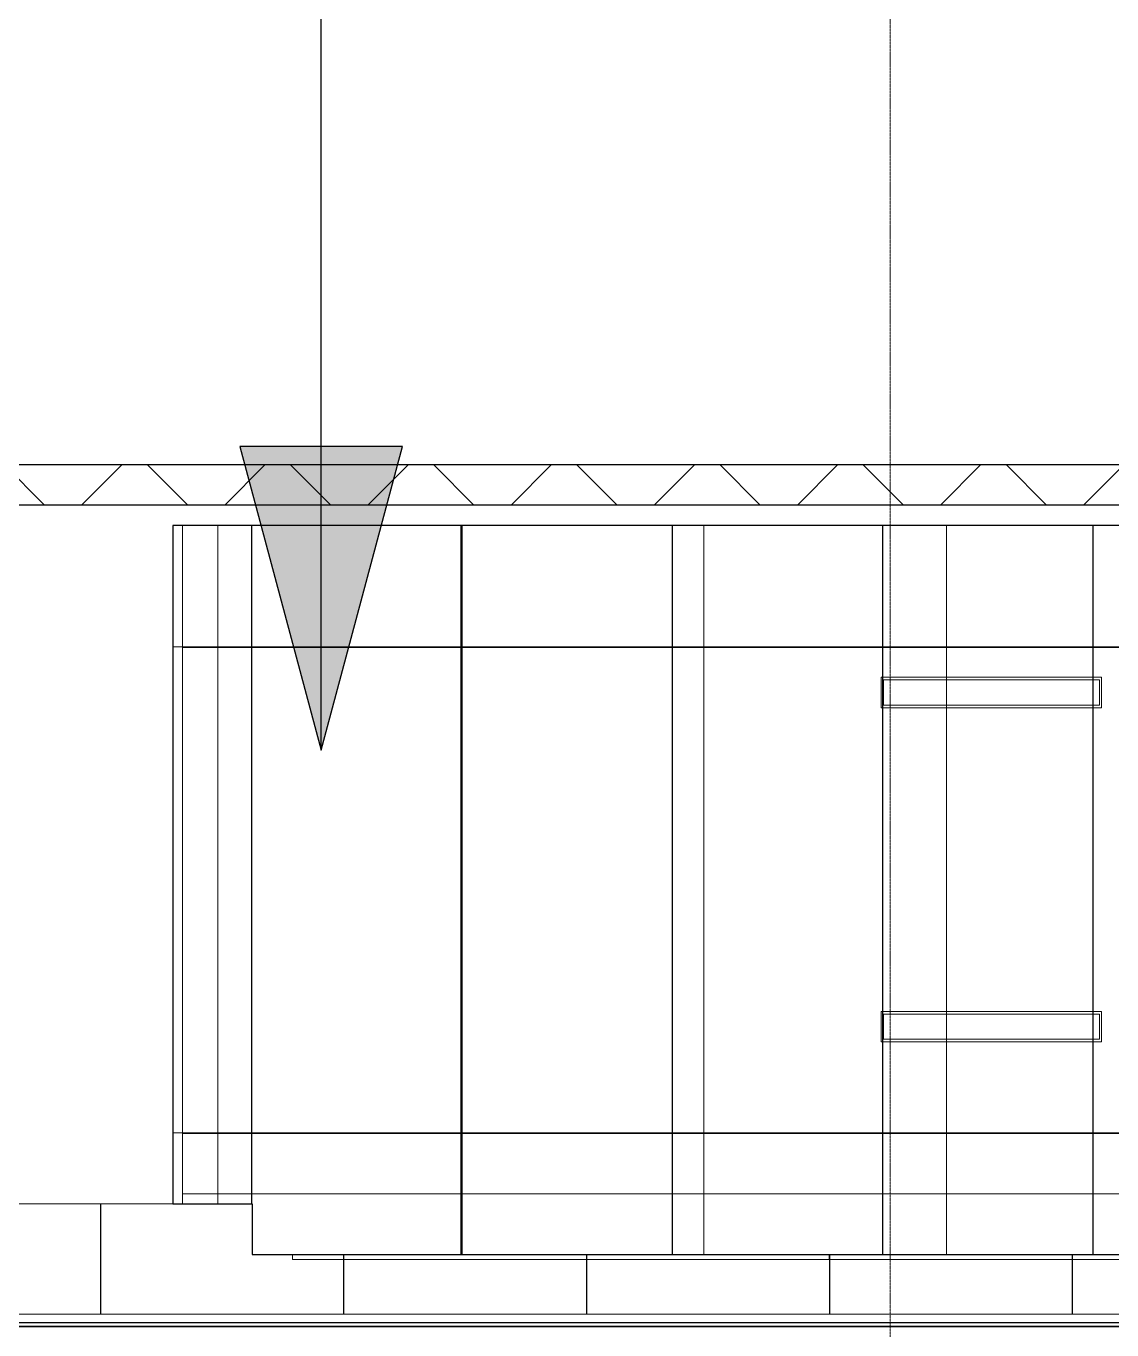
# Model space of a CAD drawing. Header units: millimetres. Extents: x 813027 to 1148939, y -931049 to -10.
# Drawn here: x 995771 to 1001135, y -111812 to -105375 of the extents above; entities that cross this region are included whole.
import ezdxf

# ---------------------------------------------------------------- set-up
doc = ezdxf.new("R2010")
doc.units = ezdxf.units.MM
doc.linetypes.add('DPA_Grid _ Level 500', pattern=[5.5, 2.75, -0.75, 1.25, -0.75])
for name, color, linetype, lineweight in [('A-ANNO-NOTE', 3, 'Continuous', 25), ('A-CLNG', 2, 'Continuous', 9), ('A-CLNG-PATT', 2, 'Continuous', 9), ('A-DETL', 1, 'Continuous', 25), ('A-DETL-GENF', 2, 'Continuous', 9), ('A-GLAZ-CURT', 2, 'Continuous', 9), ('A-WALL-PATT', 1, 'Continuous', 25), ('E-LITE-EQPM', 2, 'Continuous', 9), ('I-WALL', 5, 'Continuous', 25), ('S-GRID', 251, 'Continuous', 9), ('WALL-A', 3, 'Continuous', 25)]:
    doc.layers.add(name, color=color, linetype=linetype, lineweight=lineweight)

# ---------------------------------------------------------------- blocks, each defined once
blk = doc.blocks.new('L1_1_FLUORESCENT W DISFUSSER - 1195L x 595W x 85H - 36W-V176-4160 - LOWER PLATFORM LEVEL - REFLECTED CEILING GENERAL PLAN')
at = {"layer": 'E-LITE-EQPM'}
for p, q in [((1000002, -110391.8), (1000002, -110241.8)), ((1000002, -110241.8), (1001090.6, -110241.8)), ((1001090.6, -110241.8), (1000002, -110241.8)), ((1000002, -110241.8), (1000002, -110391.8)), ((1000013, -110379.1), (1000013, -110254.5)), ((1000013, -110254.5), (1001079.6, -110254.5)), ((1001079.6, -110254.5), (1000013, -110254.5)), ((1000013, -110254.5), (1000013, -110379.1)), ((1000013, -110254.5), (1000013, -110379.1)), ((1001079.6, -110254.5), (1000013, -110254.5)), ((1001079.6, -110254.5), (1001079.6, -110379.1)), ((1001079.6, -110379.1), (1001079.6, -110254.5)), ((1001079.6, -110379.1), (1001079.6, -110254.5)), ((1001090.6, -110241.8), (1001090.6, -110391.8)), ((1001090.6, -110391.8), (1001090.6, -110241.8)), ((1001090.6, -110391.8), (1000002, -110391.8)), ((1000002, -110391.8), (1001090.6, -110391.8)), ((1001079.6, -110379.1), (1000013, -110379.1)), ((1000013, -110379.1), (1001079.6, -110379.1)), ((1000013, -110379.1), (1001079.6, -110379.1))]:
    blk.add_line(p, q, dxfattribs=at)
blk = doc.blocks.new('ESC C3 - ESC C-06-9359441-4160 - LOWER PLATFORM LEVEL - REFLECTED CEILING GENERAL PLAN')
at = {"layer": 'A-CLNG-PATT', "lineweight": 25}
h = blk.add_hatch(dxfattribs=at)
h.set_pattern_fill('FP_11', color=256, style=0, pattern_type=2)
h.set_pattern_definition([(270, (1010394.4, -106041.9), (-1039.23, -6e-14), []), (180, (1010394.4, -106041.9), (-3e-13, 2400), [])])
h.paths.add_polyline_path([(1002146.3, -111141.8), (1002146.3, -107841.8), (996550.3, -107841.8), (996550.3, -111141.8), (1001769.4, -111141.8)])
h = blk.add_hatch(dxfattribs=at)
h.set_pattern_fill('FP_7', color=256, style=0, pattern_type=2)
h.set_pattern_definition([(270, (983374.4, -111491.8), (-1039.23, -6e-14), []), (180, (983374.4, -111491.8), (3e-13, 2400), [])])
h.paths.add_polyline_path([(1001769.4, -111441.8), (1002146.3, -111441.8), (1002145.3, -111141.8), (996550.3, -111141.8), (996550.3, -111191.8), (996893.6, -111191.8), (996893.6, -111441.8), (1000945.3, -111441.8)])
at = {"layer": 'A-CLNG'}
for p, q in [((1002146.3, -107841.8), (996550.3, -107841.8)), ((996550.3, -107841.8), (996700.3, -107841.8)), ((996550.3, -111141.8), (996550.3, -107841.8)), ((996550.3, -107841.8), (996550.3, -111141.8)), ((996700.3, -107841.8), (1002186.5, -107841.8)), ((996550.3, -111141.8), (996696.3, -111141.8)), ((1002146.3, -111141.8), (996550.3, -111141.8)), ((996550.3, -111141.8), (996550.3, -111191.8)), ((996550.3, -111191.8), (996550.3, -111141.8)), ((996700.3, -111141.8), (996550.3, -111141.8)), ((996550.3, -111141.8), (1002146.3, -111141.8)), ((996696.3, -111141.8), (1002186.5, -111141.8)), ((1002186.5, -111141.8), (996700.3, -111141.8)), ((996893.6, -111441.8), (1002146.3, -111441.8)), ((1002186.5, -111441.8), (996893.6, -111441.8))]:
    blk.add_line(p, q, dxfattribs=at)
blk = doc.blocks.new('System Panel - Facade_Solid Panel 100mm-23533133-4160 - LOWER PLATFORM LEVEL - REFLECTED CEILING GENERAL PLAN')
at = {"layer": 'A-GLAZ-CURT'}
for p, q in [((600, -75), (-600, -75)), ((-600, -100), (-600, -75)), ((-600, -100), (600, -100)), ((600, -100), (-600, -100)), ((600, -75), (600, -100))]:
    blk.add_line(p, q, dxfattribs=at)
blk = doc.blocks.new('System Panel - Facade_Solid Panel 100mm-23533122-4160 - LOWER PLATFORM LEVEL - REFLECTED CEILING GENERAL PLAN')
at = {"layer": 'A-GLAZ-CURT'}
for p, q in [((600, -75), (-600, -75)), ((-600, -100), (-600, -75)), ((-600, -100), (600, -100)), ((600, -100), (-600, -100)), ((600, -75), (600, -100))]:
    blk.add_line(p, q, dxfattribs=at)
blk = doc.blocks.new('System Panel - Facade_Solid Panel 100mm-23533111-4160 - LOWER PLATFORM LEVEL - REFLECTED CEILING GENERAL PLAN')
at = {"layer": 'A-GLAZ-CURT'}
for p, q in [((600, -75), (-600, -75)), ((-600, -100), (-600, -75)), ((-600, -100), (600, -100)), ((600, -100), (-600, -100)), ((600, -75), (600, -100))]:
    blk.add_line(p, q, dxfattribs=at)
blk = doc.blocks.new('System Panel - Facade_Solid Panel 100mm-23533099-4160 - LOWER PLATFORM LEVEL - REFLECTED CEILING GENERAL PLAN')
at = {"layer": 'A-GLAZ-CURT'}
for p, q in [((600, -75), (-600, -75)), ((-600, -100), (-600, -75)), ((-600, -100), (600, -100)), ((-44.1, -100), (-600, -100)), ((600, -100), (-44.1, -100)), ((600, -75), (600, -100))]:
    blk.add_line(p, q, dxfattribs=at)
blk = doc.blocks.new('System Panel - Facade_Solid Panel 100mm-23534094-4160 - LOWER PLATFORM LEVEL - REFLECTED CEILING GENERAL PLAN')
at = {"layer": 'A-GLAZ-CURT'}
for p, q in [((-347.9, -75), (-600, -75)), ((-600, -100), (-600, -75)), ((-600, -100), (-347.9, -100)), ((-148.3, -100), (-600, -100)), ((-347.9, -75), (-347.9, -100)), ((-347.9, -100), (-148.3, -100))]:
    blk.add_line(p, q, dxfattribs=at)
blk = doc.blocks.new('C-2-PP21-AR-4160-01-B_20250829-084021_EXCL')
at = {"layer": 'A-CLNG'}
for p, q in [((-50202.7, -5850), (-56900, -5850)), ((-56900, -5850), (-50202.7, -5850)), ((-50202.7, -6100), (-50202.7, -5850)), ((-50202.7, -5850), (-50202.7, -6100)), ((-41800, -6100), (-50202.7, -6100)), ((-50202.7, -6100), (-41800, -6100)), ((-56900, -6395), (-41800, -6395)), ((-41800, -6395), (-56900, -6395))]:
    blk.add_line(p, q, dxfattribs=at)
blk.add_blockref('ESC C3 - ESC C-06-9359441-4160 - LOWER PLATFORM LEVEL - REFLECTED CEILING GENERAL PLAN', (-1047096.3, 105341.8), dxfattribs=at)
at = {"layer": 'A-GLAZ-CURT', "rotation": 180}
for name, p in [('System Panel - Facade_Solid Panel 100mm-23534094-4160 - LOWER PLATFORM LEVEL - REFLECTED CEILING GENERAL PLAN', (-50351, -6200)), ('System Panel - Facade_Solid Panel 100mm-23533099-4160 - LOWER PLATFORM LEVEL - REFLECTED CEILING GENERAL PLAN', (-49151, -6200)), ('System Panel - Facade_Solid Panel 100mm-23533111-4160 - LOWER PLATFORM LEVEL - REFLECTED CEILING GENERAL PLAN', (-47951, -6200)), ('System Panel - Facade_Solid Panel 100mm-23533122-4160 - LOWER PLATFORM LEVEL - REFLECTED CEILING GENERAL PLAN', (-46751, -6200)), ('System Panel - Facade_Solid Panel 100mm-23533133-4160 - LOWER PLATFORM LEVEL - REFLECTED CEILING GENERAL PLAN', (-45551, -6200))]:
    blk.add_blockref(name, p, dxfattribs=at)
blk = doc.blocks.new('C-2-PP21-AR-4160-01-B_20250829-084416_NEWCL')
blk.add_lwpolyline([(-117350, -5345), (-113350, -5345), (-113350, -5347), (-96550, -5347), (-96550, -2450), (-92235, -2450), (-92235, -6455), (-84190, -6455), (-84190, -5820), (-81330, -5820), (-81330, -5345), (-56900, -5345), (-56900, -6455), (-41740, -6455), (-41740, -2500), (-29350, -2500), (-29350, -5482), (-19750, -5482), (-19750, -5480), (-19400, -5480), (-19400, -7995), (-19350, -7995), (-19350, -9295), (-154550, -9295)])

msp = doc.modelspace()

# ---------------------------------------------------------------- hatches: boundary and pattern name
at = {"layer": 'A-ANNO-NOTE'}
msp.add_hatch(color=256, dxfattribs=at).paths.add_polyline_path([(997229.4, -108950.6), (997631.3, -107450.6), (996827.5, -107450.6)])
at = {"layer": 'A-CLNG-PATT', "lineweight": 25}
h = msp.add_hatch(dxfattribs=at)
h.set_pattern_fill('FP_15', color=256, style=0, pattern_type=2)
h.set_pattern_definition([(90, (1036940, -153872.3), (1200, -7e-14), []), (0, (1036940, -153872.3), (0, -2400), [])])
h.paths.add_polyline_path([(997473.7, -111735), (1005290, -111735), (1005290, -111440), (996887.3, -111440), (996887.3, -111190), (990190, -111190), (990190, -111735), (996401.3, -111735)])
at = {"layer": 'A-DETL-GENF'}
h = msp.add_hatch(dxfattribs=at)
h.set_pattern_fill('FP_163', color=8, style=0, pattern_type=2)
h.set_pattern_definition([(270, (1115517.3, 889959.9), (1200, 7e-14), []), (0, (1115517.3, 889960), (0, 2400), [])])
h.paths.add_polyline_path([(996887.3, -111440), (1005385.2, -111440), (1005385.2, -107840), (996495.5, -107840), (996495.5, -111190), (996887.3, -111190)])
at = {"layer": 'A-WALL-PATT', "lineweight": 9}
h = msp.add_hatch(dxfattribs=at)
h.set_pattern_fill('FP_2', color=256, style=0, pattern_type=2)
h.set_pattern_definition([(45, (-6.33, 1.8), (-353.5534, 353.5534), []), (135, (-6.33, 1.8), (-353.5534, -353.5534), [])])
h.paths.add_polyline_path([(1001763.1, -107740), (1005385.2, -107740), (1005385.2, -107540), (993992.4, -107540), (993992.4, -107740)])

# ---------------------------------------------------------------- linework, layer by layer
at = {"layer": 'A-ANNO-NOTE'}
for p, q in [((997229.4, -108950.6), (997229.4, -98575.5)), ((997631.3, -107450.6), (996827.5, -107450.6)), ((996827.5, -107450.6), (997229.4, -108950.6)), ((997229.4, -108950.6), (997631.3, -107450.6))]:
    msp.add_line(p, q, dxfattribs=at)
at = {"layer": 'A-DETL'}
for p, q in [((1005385.2, -107840), (996495.5, -107840)), ((996495.5, -107840), (996495.5, -111190)), ((996495.5, -111190), (996887.3, -111190)), ((996887.3, -111190), (996887.3, -111440)), ((996887.3, -111440), (1005385.2, -111440))]:
    msp.add_line(p, q, dxfattribs=at)
at = {"layer": 'I-WALL'}
for p, q in [((1005330, -111795), (988020, -111795)), ((988040, -111775), (1005330, -111775))]:
    msp.add_line(p, q, dxfattribs=at)
at = {"layer": 'S-GRID', "linetype": 'DPA_Grid _ Level 500'}
msp.add_line((1000040, -191381.7), (1000040, -15135.4), dxfattribs=at)
at = {"layer": 'WALL-A'}
for p, q in [((993992.4, -107540), (1005385.2, -107540)), ((1005385.2, -107740), (993992.4, -107740))]:
    msp.add_line(p, q, dxfattribs=at)

# ---------------------------------------------------------------- block references
msp.add_blockref('C-2-PP21-AR-4160-01-B_20250829-084021_EXCL', (1047090, -105340))
at = {"layer": 'E-LITE-EQPM'}
for p in [(-6.3, 1651.8), (-6.3, 1.8)]:
    msp.add_blockref('L1_1_FLUORESCENT W DISFUSSER - 1195L x 595W x 85H - 36W-V176-4160 - LOWER PLATFORM LEVEL - REFLECTED CEILING GENERAL PLAN', p, dxfattribs=at)

# ---------------------------------------------------------------- next in the draw order: block references
msp.add_blockref('C-2-PP21-AR-4160-01-B_20250829-084416_NEWCL', (1047090, -105340))

doc.saveas('drawing.dxf')
